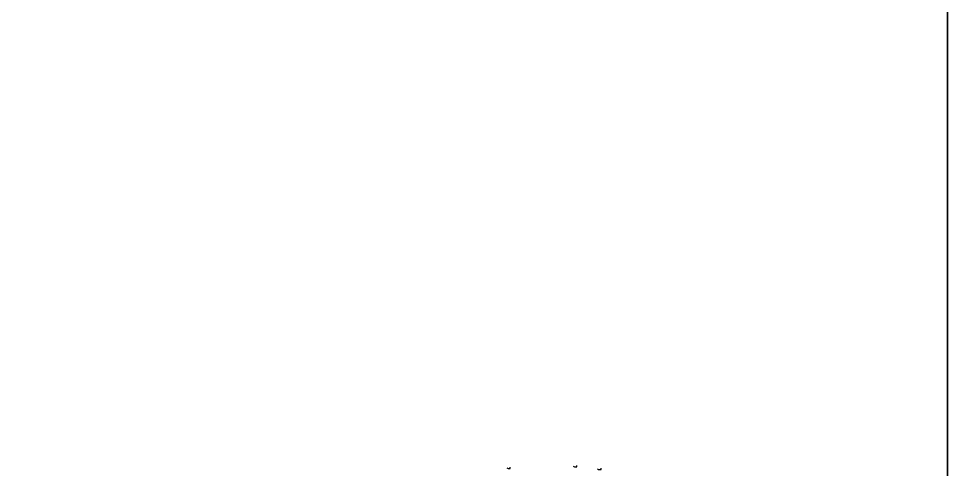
# Model space of a CAD drawing. Header units: millimetres. Extents: x 87938 to 265635, y 330093 to 434310.
# Drawn here: x 250663 to 265635, y 373221 to 380481 of the extents above; entities that cross this region are included whole.
import ezdxf

# ---------------------------------------------------------------- set-up
doc = ezdxf.new("R2010")
doc.units = ezdxf.units.MM
doc.layers.add('www.cad-blocks.net', color=7, linetype='Continuous')

# ---------------------------------------------------------------- blocks, each defined once
blk = doc.blocks.new('A$C61DD4849')
for p, q in [((2041, 8005), (2060, 7996)), ((2060, 7996), (2097, 7996)), ((2097, 7996), (2097, 8014)), ((3110, 8034), (3129, 8024)), ((3129, 8024), (3167, 8024)), ((3167, 8024), (3167, 8043)), ((3502, 7991), (3521, 7981)), ((3521, 7981), (3559, 7981)), ((3559, 7981), (3559, 8000))]:
    blk.add_line(p, q)
blk = doc.blocks.new('format')
at = {"layer": 'www.cad-blocks.net', "color": 155, "true_color": 0x546d8e}
blk.add_line((265635, 330093), (265635, 434310), dxfattribs=at)
blk.add_lwpolyline([(102854, 430118), (265635, 430118), (265635, 332677), (102854, 332677)], close=True, dxfattribs=at)

msp = doc.modelspace()

# ---------------------------------------------------------------- block references
msp.add_blockref('A$C61DD4849', (256492, 365241))
at = {"layer": 'www.cad-blocks.net'}
msp.add_blockref('format', (0, 0), dxfattribs=at)

doc.saveas('drawing.dxf')
